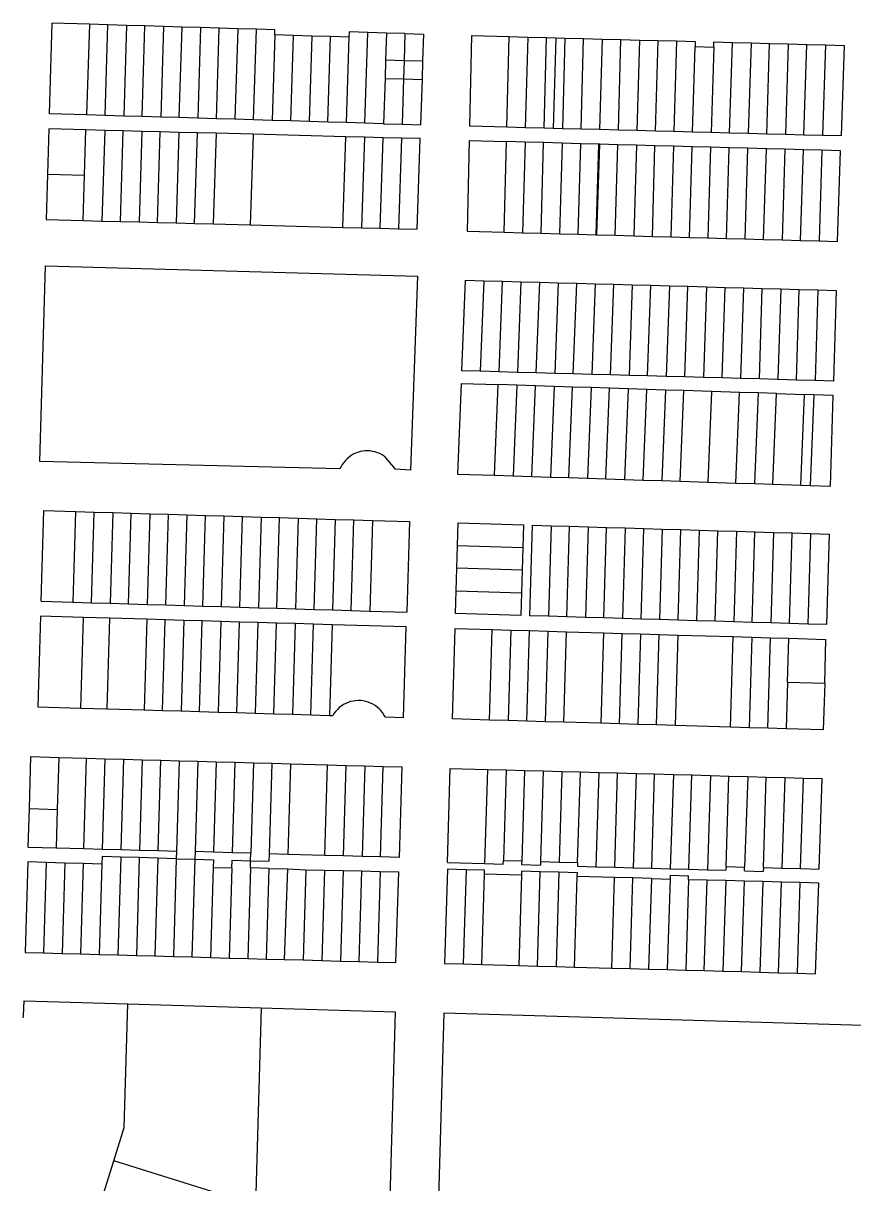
# Model space of a CAD drawing. Header units: inches. Extents: x 486468 to 494399, y 5455955 to 5460553.
# Drawn here: x 493483 to 493824, y 5458121.1 to 5458597.6 of the extents above; entities that cross this region are included whole.
import ezdxf

# ---------------------------------------------------------------- set-up
doc = ezdxf.new("R2010")
doc.units = ezdxf.units.IN
doc.header["$MEASUREMENT"] = 0
doc.layers.add('ParcelLines', color=10, linetype='Continuous')

msp = doc.modelspace()

# ---------------------------------------------------------------- linework, layer by layer
at = {"layer": 'ParcelLines', "color": 1}
for p, q in [((493493.716, 5458560.365), (493494.816, 5458597.565)), ((493510.116, 5458597.116), (493494.816, 5458597.565)), ((493510.116, 5458597.116), (493508.916, 5458559.915)), ((493517.716, 5458596.886), (493510.116, 5458597.116)), ((493516.616, 5458559.686), (493517.716, 5458596.886)), ((493525.316, 5458596.666), (493517.716, 5458596.886)), ((493525.316, 5458596.666), (493524.216, 5458559.466)), ((493532.916, 5458596.446), (493525.316, 5458596.666)), ((493531.816, 5458559.246), (493532.916, 5458596.446)), ((493540.616, 5458596.216), (493532.916, 5458596.446)), ((493540.616, 5458596.216), (493539.416, 5458559.026)), ((493548.216, 5458595.996), (493540.616, 5458596.216)), ((493547.016, 5458558.796), (493548.216, 5458595.996)), ((493555.816, 5458595.766), (493548.216, 5458595.996)), ((493555.816, 5458595.766), (493554.716, 5458558.566)), ((493563.416, 5458595.546), (493555.816, 5458595.766)), ((493562.316, 5458558.346), (493563.416, 5458595.546)), ((493571.116, 5458595.316), (493563.416, 5458595.546)), ((493571.116, 5458595.316), (493569.916, 5458558.126)), ((493578.716, 5458595.097), (493571.116, 5458595.316)), ((493577.517, 5458557.896), (493578.716, 5458595.097)), ((493586.316, 5458594.867), (493578.716, 5458595.097)), ((493586.216, 5458592.767), (493585.117, 5458557.666)), ((493586.216, 5458592.767), (493586.316, 5458594.867)), ((493593.916, 5458592.467), (493586.216, 5458592.767)), ((493592.817, 5458557.437), (493593.916, 5458592.467)), ((493601.516, 5458592.267), (493593.916, 5458592.467)), ((493601.516, 5458592.267), (493600.417, 5458557.217)), ((493609.116, 5458592.067), (493601.516, 5458592.267)), ((493608.017, 5458556.997), (493609.116, 5458592.067)), ((493616.716, 5458591.867), (493609.116, 5458592.067)), ((493616.716, 5458591.867), (493615.617, 5458556.767)), ((493616.816, 5458593.967), (493616.716, 5458591.867)), ((493624.416, 5458593.747), (493616.816, 5458593.967)), ((493623.217, 5458556.547), (493624.416, 5458593.747)), ((493632.116, 5458593.517), (493624.416, 5458593.747)), ((493632.116, 5458593.517), (493631.762, 5458582.541)), ((493639.716, 5458593.292), (493632.116, 5458593.517)), ((493639.716, 5458593.292), (493639.362, 5458582.316)), ((493639.716, 5458593.292), (493647.316, 5458593.067)), ((493647.316, 5458593.067), (493646.962, 5458582.091)), ((493666.317, 5458555.269), (493667.216, 5458592.469)), ((493667.216, 5458592.469), (493682.516, 5458592.069)), ((493681.517, 5458554.869), (493682.516, 5458592.069)), ((493682.516, 5458592.069), (493690.116, 5458591.869)), ((493690.116, 5458591.869), (493689.117, 5458554.669)), ((493690.116, 5458591.869), (493697.816, 5458591.669)), ((493696.817, 5458554.469), (493697.816, 5458591.669)), ((493697.816, 5458591.669), (493701.617, 5458591.569)), ((493701.617, 5458591.569), (493700.617, 5458554.369)), ((493701.617, 5458591.569), (493705.417, 5458591.469)), ((493705.417, 5458591.469), (493704.417, 5458554.269)), ((493705.417, 5458591.469), (493713.017, 5458591.269)), ((493712.017, 5458554.069), (493713.017, 5458591.269)), ((493713.017, 5458591.269), (493720.717, 5458591.069)), ((493720.717, 5458591.069), (493719.617, 5458553.869)), ((493720.717, 5458591.069), (493728.317, 5458590.87)), ((493727.317, 5458553.669), (493728.317, 5458590.87)), ((493728.317, 5458590.87), (493736.017, 5458590.67)), ((493736.017, 5458590.67), (493734.917, 5458553.469)), ((493736.017, 5458590.67), (493743.617, 5458590.47)), ((493742.517, 5458553.27), (493743.617, 5458590.47)), ((493743.617, 5458590.47), (493751.217, 5458590.27)), ((493751.217, 5458590.27), (493750.117, 5458553.07)), ((493751.217, 5458590.27), (493758.917, 5458590.07)), ((493757.817, 5458552.87), (493758.817, 5458587.97)), ((493758.917, 5458590.07), (493758.817, 5458587.97)), ((493758.817, 5458587.97), (493766.517, 5458587.77)), ((493766.517, 5458587.77), (493765.417, 5458552.67)), ((493766.517, 5458589.87), (493774.217, 5458589.67)), ((493766.517, 5458587.77), (493766.517, 5458589.87)), ((493773.017, 5458552.47), (493774.217, 5458589.67)), ((493774.217, 5458589.67), (493781.817, 5458589.47)), ((493781.817, 5458589.47), (493780.617, 5458552.27)), ((493781.817, 5458589.47), (493789.417, 5458589.27)), ((493788.317, 5458552.07), (493789.417, 5458589.27)), ((493789.417, 5458589.27), (493797.117, 5458589.07)), ((493797.117, 5458589.07), (493795.917, 5458551.87)), ((493797.117, 5458589.07), (493804.717, 5458588.871)), ((493803.518, 5458551.67), (493804.717, 5458588.871)), ((493804.717, 5458588.871), (493812.417, 5458588.671)), ((493812.417, 5458588.671), (493811.118, 5458551.47)), ((493812.417, 5458588.671), (493820.017, 5458588.471)), ((493820.017, 5458588.471), (493818.818, 5458551.27)), ((493631.762, 5458582.541), (493631.517, 5458574.917)), ((493631.762, 5458582.541), (493639.362, 5458582.316)), ((493639.362, 5458582.316), (493639.117, 5458574.692)), ((493639.362, 5458582.316), (493646.962, 5458582.091)), ((493646.962, 5458582.091), (493646.717, 5458574.468)), ((493631.517, 5458574.917), (493630.917, 5458556.317)), ((493631.517, 5458574.917), (493639.117, 5458574.692)), ((493639.117, 5458574.692), (493638.517, 5458556.092)), ((493639.117, 5458574.692), (493646.717, 5458574.468)), ((493646.717, 5458574.468), (493646.117, 5458555.868)), ((493508.916, 5458559.915), (493493.716, 5458560.365)), ((493516.616, 5458559.686), (493508.916, 5458559.915)), ((493524.216, 5458559.466), (493516.616, 5458559.686)), ((493531.816, 5458559.246), (493524.216, 5458559.466)), ((493539.416, 5458559.026), (493531.816, 5458559.246)), ((493547.016, 5458558.796), (493539.416, 5458559.026)), ((493554.716, 5458558.566), (493547.016, 5458558.796)), ((493562.316, 5458558.346), (493554.716, 5458558.566)), ((493569.916, 5458558.126), (493562.316, 5458558.346)), ((493577.517, 5458557.896), (493569.916, 5458558.126)), ((493585.117, 5458557.666), (493577.517, 5458557.896)), ((493592.817, 5458557.437), (493585.117, 5458557.666)), ((493600.417, 5458557.217), (493592.817, 5458557.437)), ((493608.017, 5458556.997), (493600.417, 5458557.217)), ((493493.516, 5458554.165), (493492.966, 5458535.565)), ((493508.716, 5458553.765), (493493.516, 5458554.165)), ((493508.167, 5458535.165), (493508.716, 5458553.765)), ((493516.416, 5458553.566), (493508.716, 5458553.765)), ((493516.416, 5458553.566), (493515.217, 5458516.365)), ((493524.016, 5458553.366), (493516.416, 5458553.566)), ((493522.917, 5458516.166), (493524.016, 5458553.366)), ((493531.616, 5458553.166), (493524.016, 5458553.366)), ((493531.616, 5458553.166), (493530.517, 5458515.966)), ((493539.216, 5458552.966), (493531.616, 5458553.166)), ((493538.117, 5458515.766), (493539.216, 5458552.966)), ((493546.916, 5458552.766), (493539.216, 5458552.966)), ((493546.916, 5458552.766), (493545.717, 5458515.566)), ((493554.516, 5458552.566), (493546.916, 5458552.766)), ((493553.317, 5458515.366), (493554.516, 5458552.566)), ((493562.117, 5458552.366), (493554.516, 5458552.566)), ((493562.117, 5458552.366), (493560.917, 5458515.166)), ((493577.317, 5458551.966), (493562.117, 5458552.366)), ((493615.617, 5458556.767), (493608.017, 5458556.997)), ((493623.217, 5458556.547), (493615.617, 5458556.767)), ((493630.917, 5458556.317), (493623.217, 5458556.547)), ((493630.917, 5458556.317), (493638.517, 5458556.092)), ((493638.517, 5458556.092), (493646.117, 5458555.868)), ((493681.517, 5458554.869), (493666.317, 5458555.269)), ((493689.117, 5458554.669), (493681.517, 5458554.869)), ((493696.817, 5458554.469), (493689.117, 5458554.669)), ((493700.617, 5458554.369), (493696.817, 5458554.469)), ((493704.417, 5458554.269), (493700.617, 5458554.369)), ((493712.017, 5458554.069), (493704.417, 5458554.269)), ((493719.617, 5458553.869), (493712.017, 5458554.069)), ((493727.317, 5458553.669), (493719.617, 5458553.869)), ((493734.917, 5458553.469), (493727.317, 5458553.669)), ((493742.517, 5458553.27), (493734.917, 5458553.469)), ((493750.117, 5458553.07), (493742.517, 5458553.27)), ((493757.817, 5458552.87), (493750.117, 5458553.07)), ((493765.417, 5458552.67), (493757.817, 5458552.87)), ((493773.017, 5458552.47), (493765.417, 5458552.67)), ((493780.617, 5458552.27), (493773.017, 5458552.47)), ((493788.317, 5458552.07), (493780.617, 5458552.27)), ((493577.317, 5458551.966), (493576.117, 5458514.766)), ((493615.417, 5458550.967), (493577.317, 5458551.966)), ((493614.217, 5458513.767), (493615.417, 5458550.967)), ((493623.117, 5458550.767), (493615.417, 5458550.967)), ((493623.117, 5458550.767), (493621.817, 5458513.567)), ((493630.717, 5458550.567), (493623.117, 5458550.767)), ((493629.517, 5458513.367), (493630.717, 5458550.567)), ((493638.317, 5458550.367), (493630.717, 5458550.567)), ((493638.317, 5458550.367), (493637.117, 5458513.168)), ((493645.917, 5458550.168), (493638.317, 5458550.367)), ((493644.717, 5458512.968), (493645.917, 5458550.168)), ((493666.117, 5458549.368), (493665.218, 5458512.168)), ((493666.117, 5458549.368), (493681.417, 5458548.949)), ((493680.418, 5458511.749), (493681.417, 5458548.949)), ((493689.017, 5458548.739), (493681.417, 5458548.949)), ((493689.017, 5458548.739), (493688.018, 5458511.539)), ((493696.617, 5458548.529), (493689.017, 5458548.739)), ((493695.618, 5458511.329), (493696.617, 5458548.529)), ((493704.217, 5458548.319), (493696.617, 5458548.529)), ((493704.217, 5458548.319), (493703.218, 5458511.119)), ((493711.917, 5458548.109), (493704.217, 5458548.319)), ((493710.818, 5458510.909), (493711.917, 5458548.109)), ((493719.217, 5458547.909), (493711.917, 5458548.109)), ((493719.217, 5458547.909), (493718.118, 5458510.709)), ((493719.517, 5458547.899), (493718.418, 5458510.699)), ((493719.517, 5458547.899), (493719.217, 5458547.909)), ((493727.117, 5458547.689), (493719.517, 5458547.899)), ((493726.018, 5458510.489), (493727.117, 5458547.689)), ((493734.717, 5458547.479), (493727.117, 5458547.689)), ((493795.917, 5458551.87), (493788.317, 5458552.07)), ((493803.518, 5458551.67), (493795.917, 5458551.87)), ((493811.118, 5458551.47), (493803.518, 5458551.67)), ((493818.818, 5458551.27), (493811.118, 5458551.47)), ((493734.717, 5458547.479), (493733.619, 5458510.279)), ((493742.317, 5458547.269), (493734.717, 5458547.479)), ((493741.319, 5458510.069), (493742.317, 5458547.269)), ((493750.017, 5458547.06), (493742.317, 5458547.269)), ((493750.017, 5458547.06), (493748.919, 5458509.859)), ((493757.617, 5458546.85), (493750.017, 5458547.06)), ((493756.519, 5458509.649), (493757.617, 5458546.85)), ((493765.217, 5458546.64), (493757.617, 5458546.85)), ((493765.217, 5458546.64), (493764.119, 5458509.44)), ((493772.817, 5458546.43), (493765.217, 5458546.64)), ((493771.719, 5458509.23), (493772.817, 5458546.43)), ((493780.418, 5458546.22), (493772.817, 5458546.43)), ((493780.418, 5458546.22), (493779.319, 5458509.02)), ((493788.118, 5458546.01), (493780.418, 5458546.22)), ((493786.919, 5458508.81), (493788.118, 5458546.01)), ((493795.718, 5458545.8), (493788.118, 5458546.01)), ((493795.718, 5458545.8), (493794.519, 5458508.6)), ((493803.318, 5458545.59), (493795.718, 5458545.8)), ((493802.119, 5458508.39), (493803.318, 5458545.59)), ((493810.918, 5458545.38), (493803.318, 5458545.59)), ((493810.918, 5458545.38), (493809.719, 5458508.18)), ((493818.518, 5458545.17), (493810.918, 5458545.38)), ((493817.319, 5458507.97), (493818.518, 5458545.17)), ((493492.966, 5458535.565), (493492.417, 5458516.965)), ((493492.966, 5458535.565), (493508.167, 5458535.165)), ((493507.617, 5458516.565), (493508.167, 5458535.165)), ((493492.417, 5458516.965), (493507.617, 5458516.565)), ((493507.617, 5458516.565), (493515.217, 5458516.365)), ((493515.217, 5458516.365), (493522.917, 5458516.166)), ((493522.917, 5458516.166), (493530.517, 5458515.966)), ((493530.517, 5458515.966), (493538.117, 5458515.766)), ((493538.117, 5458515.766), (493545.717, 5458515.566)), ((493545.717, 5458515.566), (493553.317, 5458515.366)), ((493553.317, 5458515.366), (493560.917, 5458515.166)), ((493560.917, 5458515.166), (493576.117, 5458514.766)), ((493576.117, 5458514.766), (493614.217, 5458513.767)), ((493614.217, 5458513.767), (493621.817, 5458513.567)), ((493621.817, 5458513.567), (493629.517, 5458513.367)), ((493629.517, 5458513.367), (493637.117, 5458513.168)), ((493637.117, 5458513.168), (493644.717, 5458512.968)), ((493665.218, 5458512.168), (493680.418, 5458511.749)), ((493680.418, 5458511.749), (493688.018, 5458511.539)), ((493688.018, 5458511.539), (493695.618, 5458511.329)), ((493695.618, 5458511.329), (493703.218, 5458511.119)), ((493703.218, 5458511.119), (493710.818, 5458510.909)), ((493710.818, 5458510.909), (493718.118, 5458510.709)), ((493718.118, 5458510.709), (493718.418, 5458510.699)), ((493718.418, 5458510.699), (493726.018, 5458510.489)), ((493726.018, 5458510.489), (493733.619, 5458510.279)), ((493733.619, 5458510.279), (493741.319, 5458510.069)), ((493741.319, 5458510.069), (493748.919, 5458509.859)), ((493748.919, 5458509.859), (493756.519, 5458509.649)), ((493756.519, 5458509.649), (493764.119, 5458509.44)), ((493764.119, 5458509.44), (493771.719, 5458509.23)), ((493771.719, 5458509.23), (493779.319, 5458509.02)), ((493779.319, 5458509.02), (493786.919, 5458508.81)), ((493786.919, 5458508.81), (493794.519, 5458508.6)), ((493794.519, 5458508.6), (493802.119, 5458508.39)), ((493802.119, 5458508.39), (493809.719, 5458508.18)), ((493809.719, 5458508.18), (493817.319, 5458507.97)), ((493489.8, 5458417.622), (493492.099, 5458498.022)), ((493492.099, 5458498.022), (493644.9, 5458493.725)), ((493644.9, 5458493.725), (493642.002, 5458414.125)), ((493663.019, 5458454.868), (493664.519, 5458492.068)), ((493664.519, 5458492.068), (493672.119, 5458491.858)), ((493672.119, 5458491.858), (493670.619, 5458454.658)), ((493672.119, 5458491.858), (493679.719, 5458491.648)), ((493678.319, 5458454.448), (493679.719, 5458491.648)), ((493679.719, 5458491.648), (493687.319, 5458491.438)), ((493687.319, 5458491.438), (493685.919, 5458454.238)), ((493687.319, 5458491.438), (493695.019, 5458491.229)), ((493693.52, 5458454.028), (493695.019, 5458491.229)), ((493695.019, 5458491.229), (493702.619, 5458491.019)), ((493702.619, 5458491.019), (493701.22, 5458453.818)), ((493702.619, 5458491.019), (493710.219, 5458490.809)), ((493708.82, 5458453.609), (493710.219, 5458490.809)), ((493710.219, 5458490.809), (493717.819, 5458490.599)), ((493717.819, 5458490.599), (493716.42, 5458453.399)), ((493717.819, 5458490.599), (493725.419, 5458490.389)), ((493724.12, 5458453.189), (493725.419, 5458490.389)), ((493725.419, 5458490.389), (493733.019, 5458490.179)), ((493733.019, 5458490.179), (493731.72, 5458452.979)), ((493733.019, 5458490.179), (493740.719, 5458489.969)), ((493739.32, 5458452.769), (493740.719, 5458489.969)), ((493740.719, 5458489.969), (493748.319, 5458489.759)), ((493748.319, 5458489.759), (493747.02, 5458452.559)), ((493748.319, 5458489.759), (493755.919, 5458489.549)), ((493754.62, 5458452.349), (493755.919, 5458489.549)), ((493755.919, 5458489.549), (493763.519, 5458489.339)), ((493763.519, 5458489.339), (493762.32, 5458452.139)), ((493763.519, 5458489.339), (493771.119, 5458489.13)), ((493769.92, 5458451.929), (493771.119, 5458489.13)), ((493771.119, 5458489.13), (493778.719, 5458488.92)), ((493778.719, 5458488.92), (493777.52, 5458451.719)), ((493778.719, 5458488.92), (493786.319, 5458488.71)), ((493785.22, 5458451.509), (493786.319, 5458488.71)), ((493786.319, 5458488.71), (493794.02, 5458488.5)), ((493794.02, 5458488.5), (493792.82, 5458451.3)), ((493794.02, 5458488.5), (493801.62, 5458488.29)), ((493800.42, 5458451.09), (493801.62, 5458488.29)), ((493801.62, 5458488.29), (493809.22, 5458488.08)), ((493809.22, 5458488.08), (493808.12, 5458450.88)), ((493809.22, 5458488.08), (493816.82, 5458487.87)), ((493816.82, 5458487.87), (493815.72, 5458450.67)), ((493670.619, 5458454.658), (493663.019, 5458454.868)), ((493678.319, 5458454.448), (493670.619, 5458454.658)), ((493685.919, 5458454.238), (493678.319, 5458454.448)), ((493693.52, 5458454.028), (493685.919, 5458454.238)), ((493701.22, 5458453.818), (493693.52, 5458454.028)), ((493708.82, 5458453.609), (493701.22, 5458453.818)), ((493716.42, 5458453.399), (493708.82, 5458453.609)), ((493724.12, 5458453.189), (493716.42, 5458453.399)), ((493731.72, 5458452.979), (493724.12, 5458453.189)), ((493739.32, 5458452.769), (493731.72, 5458452.979)), ((493747.02, 5458452.559), (493739.32, 5458452.769)), ((493754.62, 5458452.349), (493747.02, 5458452.559)), ((493762.32, 5458452.139), (493754.62, 5458452.349)), ((493662.819, 5458449.668), (493661.32, 5458412.468)), ((493662.819, 5458449.668), (493678.02, 5458449.188)), ((493676.52, 5458411.978), (493678.02, 5458449.188)), ((493685.62, 5458448.938), (493678.02, 5458449.188)), ((493685.62, 5458448.938), (493684.12, 5458411.738)), ((493693.32, 5458448.688), (493685.62, 5458448.938)), ((493691.82, 5458411.488), (493693.32, 5458448.688)), ((493700.92, 5458448.448), (493693.32, 5458448.688)), ((493700.92, 5458448.448), (493699.42, 5458411.248)), ((493708.52, 5458448.199), (493700.92, 5458448.448)), ((493707.02, 5458411.008), (493708.52, 5458448.199)), ((493716.12, 5458447.959), (493708.52, 5458448.199)), ((493716.12, 5458447.959), (493714.62, 5458410.768)), ((493723.72, 5458447.709), (493716.12, 5458447.959)), ((493722.22, 5458410.519), (493723.72, 5458447.709)), ((493731.32, 5458447.469), (493723.72, 5458447.709)), ((493731.32, 5458447.469), (493729.82, 5458410.279)), ((493739.02, 5458447.219), (493731.32, 5458447.469)), ((493769.92, 5458451.929), (493762.32, 5458452.139)), ((493777.52, 5458451.719), (493769.92, 5458451.929)), ((493785.22, 5458451.509), (493777.52, 5458451.719)), ((493792.82, 5458451.3), (493785.22, 5458451.509)), ((493800.42, 5458451.09), (493792.82, 5458451.3)), ((493808.12, 5458450.88), (493800.42, 5458451.09)), ((493815.72, 5458450.67), (493808.12, 5458450.88)), ((493737.52, 5458410.029), (493739.02, 5458447.219)), ((493746.62, 5458446.979), (493739.02, 5458447.219)), ((493746.62, 5458446.979), (493745.12, 5458409.789)), ((493754.22, 5458446.739), (493746.62, 5458446.979)), ((493752.721, 5458409.549), (493754.22, 5458446.739)), ((493765.62, 5458446.369), (493754.22, 5458446.739)), ((493765.62, 5458446.369), (493764.121, 5458409.179)), ((493777.12, 5458445.999), (493765.62, 5458446.369)), ((493775.521, 5458408.809), (493777.12, 5458445.999)), ((493784.72, 5458445.759), (493777.12, 5458445.999)), ((493784.72, 5458445.759), (493783.221, 5458408.569)), ((493792.32, 5458445.51), (493784.72, 5458445.759)), ((493790.821, 5458408.329), (493792.32, 5458445.51)), ((493792.32, 5458445.51), (493803.82, 5458445.14)), ((493802.221, 5458407.959), (493803.82, 5458445.14)), ((493807.62, 5458445.02), (493803.82, 5458445.14)), ((493807.62, 5458445.02), (493806.021, 5458407.839)), ((493815.52, 5458444.77), (493807.62, 5458445.02)), ((493814.421, 5458407.57), (493815.52, 5458444.77)), ((493631.201, 5458419.824), (493635.701, 5458414.425)), ((493613.001, 5458414.624), (493489.8, 5458417.622)), ((493642.002, 5458414.125), (493635.701, 5458414.425)), ((493661.32, 5458412.468), (493676.52, 5458411.978)), ((493676.52, 5458411.978), (493684.12, 5458411.738)), ((493684.12, 5458411.738), (493691.82, 5458411.488)), ((493691.82, 5458411.488), (493699.42, 5458411.248)), ((493699.42, 5458411.248), (493707.02, 5458411.008)), ((493707.02, 5458411.008), (493714.62, 5458410.768)), ((493714.62, 5458410.768), (493722.22, 5458410.519)), ((493722.22, 5458410.519), (493729.82, 5458410.279)), ((493729.82, 5458410.279), (493737.52, 5458410.029)), ((493737.52, 5458410.029), (493745.12, 5458409.789)), ((493745.12, 5458409.789), (493752.721, 5458409.549)), ((493752.721, 5458409.549), (493764.121, 5458409.179)), ((493764.121, 5458409.179), (493775.521, 5458408.809)), ((493775.521, 5458408.809), (493783.221, 5458408.569)), ((493783.221, 5458408.569), (493790.821, 5458408.329)), ((493790.821, 5458408.329), (493802.221, 5458407.959)), ((493802.221, 5458407.959), (493806.021, 5458407.839)), ((493806.021, 5458407.839), (493814.421, 5458407.57)), ((493490.287, 5458360.272), (493491.389, 5458397.497)), ((493491.389, 5458397.497), (493504.484, 5458397.103)), ((493504.484, 5458397.103), (493503.38, 5458359.881)), ((493504.484, 5458397.103), (493512.099, 5458396.874)), ((493510.995, 5458359.654), (493512.099, 5458396.874)), ((493512.099, 5458396.874), (493519.713, 5458396.644)), ((493519.713, 5458396.644), (493518.609, 5458359.427)), ((493519.713, 5458396.644), (493527.328, 5458396.415)), ((493526.224, 5458359.2), (493527.328, 5458396.415)), ((493527.328, 5458396.415), (493534.943, 5458396.185)), ((493534.943, 5458396.185), (493533.839, 5458358.973)), ((493534.943, 5458396.185), (493542.557, 5458395.956)), ((493541.453, 5458358.746), (493542.557, 5458395.956)), ((493542.557, 5458395.956), (493550.172, 5458395.727)), ((493550.172, 5458395.727), (493549.068, 5458358.519)), ((493550.172, 5458395.727), (493557.786, 5458395.497)), ((493556.683, 5458358.292), (493557.786, 5458395.497)), ((493557.786, 5458395.497), (493565.401, 5458395.268)), ((493565.401, 5458395.268), (493564.297, 5458358.065)), ((493565.401, 5458395.268), (493573.016, 5458395.038)), ((493571.912, 5458357.838), (493573.016, 5458395.038)), ((493573.016, 5458395.038), (493580.63, 5458394.809)), ((493580.63, 5458394.809), (493579.527, 5458357.611)), ((493580.63, 5458394.809), (493588.245, 5458394.58)), ((493587.142, 5458357.384), (493588.245, 5458394.58)), ((493588.245, 5458394.58), (493595.86, 5458394.35)), ((493595.86, 5458394.35), (493594.756, 5458357.157)), ((493595.86, 5458394.35), (493603.474, 5458394.121)), ((493602.371, 5458356.93), (493603.474, 5458394.121)), ((493603.474, 5458394.121), (493611.089, 5458393.891)), ((493611.089, 5458393.891), (493609.986, 5458356.703)), ((493611.089, 5458393.891), (493618.703, 5458393.662)), ((493617.6, 5458356.476), (493618.703, 5458393.662)), ((493618.703, 5458393.662), (493626.318, 5458393.433)), ((493626.318, 5458393.433), (493625.215, 5458356.249)), ((493626.318, 5458393.433), (493641.547, 5458392.974)), ((493641.547, 5458392.974), (493640.444, 5458355.795)), ((493661.335, 5458383.099), (493661.607, 5458392.392)), ((493661.607, 5458392.392), (493688.403, 5458391.591)), ((493688.403, 5458391.591), (493688.13, 5458382.299)), ((493690.965, 5458354.312), (493692.058, 5458391.482)), ((493692.058, 5458391.482), (493699.67, 5458391.254)), ((493699.67, 5458391.254), (493698.577, 5458354.086)), ((493699.67, 5458391.254), (493707.283, 5458391.027)), ((493706.189, 5458353.859), (493707.283, 5458391.027)), ((493707.283, 5458391.027), (493714.895, 5458390.799)), ((493714.895, 5458390.799), (493713.801, 5458353.632)), ((493714.895, 5458390.799), (493722.508, 5458390.572)), ((493721.413, 5458353.406), (493722.508, 5458390.572)), ((493722.508, 5458390.572), (493730.121, 5458390.344)), ((493730.121, 5458390.344), (493729.025, 5458353.179)), ((493730.121, 5458390.344), (493737.733, 5458390.116)), ((493736.637, 5458352.952), (493737.733, 5458390.116)), ((493737.733, 5458390.116), (493745.346, 5458389.889)), ((493745.346, 5458389.889), (493744.249, 5458352.726)), ((493745.346, 5458389.889), (493752.958, 5458389.661)), ((493751.861, 5458352.499), (493752.958, 5458389.661)), ((493752.958, 5458389.661), (493760.571, 5458389.434)), ((493760.571, 5458389.434), (493759.473, 5458352.272)), ((493760.571, 5458389.434), (493768.184, 5458389.206)), ((493767.085, 5458352.046), (493768.184, 5458389.206)), ((493768.184, 5458389.206), (493775.796, 5458388.979)), ((493775.796, 5458388.979), (493774.698, 5458351.819)), ((493775.796, 5458388.979), (493783.409, 5458388.751)), ((493782.31, 5458351.593), (493783.409, 5458388.751)), ((493783.409, 5458388.751), (493791.021, 5458388.523)), ((493791.021, 5458388.523), (493789.922, 5458351.366)), ((493791.021, 5458388.523), (493798.634, 5458388.296)), ((493797.534, 5458351.139), (493798.634, 5458388.296)), ((493798.634, 5458388.296), (493806.247, 5458388.068)), ((493806.247, 5458388.068), (493805.146, 5458350.913)), ((493806.247, 5458388.068), (493813.859, 5458387.841)), ((493813.859, 5458387.841), (493812.758, 5458350.686)), ((493661.062, 5458373.805), (493661.335, 5458383.099)), ((493661.335, 5458383.099), (493688.13, 5458382.299)), ((493688.13, 5458382.299), (493687.857, 5458373.006)), ((493660.789, 5458364.512), (493661.062, 5458373.805)), ((493687.857, 5458373.006), (493661.062, 5458373.805)), ((493687.857, 5458373.006), (493687.584, 5458363.714)), ((493660.517, 5458355.219), (493660.789, 5458364.512)), ((493660.789, 5458364.512), (493687.584, 5458363.714)), ((493687.584, 5458363.714), (493687.31, 5458354.421)), ((493490.287, 5458360.272), (493503.38, 5458359.881)), ((493503.38, 5458359.881), (493510.995, 5458359.654)), ((493510.995, 5458359.654), (493518.609, 5458359.427)), ((493518.609, 5458359.427), (493526.224, 5458359.2)), ((493526.224, 5458359.2), (493533.839, 5458358.973)), ((493533.839, 5458358.973), (493541.453, 5458358.746)), ((493541.453, 5458358.746), (493549.068, 5458358.519)), ((493549.068, 5458358.519), (493556.683, 5458358.292)), ((493556.683, 5458358.292), (493564.297, 5458358.065)), ((493564.297, 5458358.065), (493571.912, 5458357.838)), ((493571.912, 5458357.838), (493579.527, 5458357.611)), ((493579.527, 5458357.611), (493587.142, 5458357.384)), ((493587.142, 5458357.384), (493594.756, 5458357.157)), ((493594.756, 5458357.157), (493602.371, 5458356.93)), ((493602.371, 5458356.93), (493609.986, 5458356.703)), ((493490.107, 5458354.181), (493489.005, 5458316.955)), ((493507.77, 5458353.654), (493490.107, 5458354.181)), ((493506.667, 5458316.434), (493507.77, 5458353.654)), ((493518.429, 5458353.336), (493507.77, 5458353.654)), ((493518.429, 5458353.336), (493517.325, 5458316.119)), ((493533.658, 5458352.882), (493518.429, 5458353.336)), ((493533.658, 5458352.882), (493532.554, 5458315.67)), ((493541.273, 5458352.655), (493533.658, 5458352.882)), ((493540.169, 5458315.446), (493541.273, 5458352.655)), ((493548.887, 5458352.428), (493541.273, 5458352.655)), ((493548.887, 5458352.428), (493547.784, 5458315.221)), ((493556.502, 5458352.201), (493548.887, 5458352.428)), ((493555.398, 5458314.996), (493556.502, 5458352.201)), ((493564.117, 5458351.974), (493556.502, 5458352.201)), ((493609.986, 5458356.703), (493617.6, 5458356.476)), ((493617.6, 5458356.476), (493625.215, 5458356.249)), ((493625.215, 5458356.249), (493640.444, 5458355.795)), ((493687.31, 5458354.421), (493660.517, 5458355.219)), ((493698.577, 5458354.086), (493690.965, 5458354.312)), ((493706.189, 5458353.859), (493698.577, 5458354.086)), ((493713.801, 5458353.632), (493706.189, 5458353.859)), ((493721.413, 5458353.406), (493713.801, 5458353.632)), ((493729.025, 5458353.179), (493721.413, 5458353.406)), ((493736.637, 5458352.952), (493729.025, 5458353.179)), ((493744.249, 5458352.726), (493736.637, 5458352.952)), ((493751.861, 5458352.499), (493744.249, 5458352.726)), ((493759.473, 5458352.272), (493751.861, 5458352.499)), ((493767.085, 5458352.046), (493759.473, 5458352.272)), ((493564.117, 5458351.974), (493563.013, 5458314.772)), ((493571.731, 5458351.747), (493564.117, 5458351.974)), ((493570.628, 5458314.547), (493571.731, 5458351.747)), ((493579.346, 5458351.52), (493571.731, 5458351.747)), ((493579.346, 5458351.52), (493578.243, 5458314.322)), ((493586.961, 5458351.293), (493579.346, 5458351.52)), ((493585.857, 5458314.098), (493586.961, 5458351.293)), ((493594.576, 5458351.066), (493586.961, 5458351.293)), ((493594.576, 5458351.066), (493593.472, 5458313.873)), ((493602.19, 5458350.839), (493594.576, 5458351.066)), ((493601.087, 5458313.648), (493602.19, 5458350.839)), ((493609.805, 5458350.612), (493602.19, 5458350.839)), ((493609.805, 5458350.612), (493608.702, 5458313.424)), ((493640.264, 5458349.704), (493609.805, 5458350.612)), ((493639.161, 5458312.525), (493640.264, 5458349.704)), ((493659.248, 5458311.955), (493660.338, 5458349.128)), ((493660.338, 5458349.128), (493675.562, 5458348.675)), ((493674.47, 5458311.503), (493675.562, 5458348.675)), ((493675.562, 5458348.675), (493683.174, 5458348.448)), ((493683.174, 5458348.448), (493682.082, 5458311.278)), ((493683.174, 5458348.448), (493690.786, 5458348.222)), ((493689.693, 5458311.052), (493690.786, 5458348.222)), ((493690.786, 5458348.222), (493698.398, 5458347.995)), ((493698.398, 5458347.995), (493697.305, 5458310.826)), ((493698.398, 5458347.995), (493706.01, 5458347.768)), ((493704.916, 5458310.601), (493706.01, 5458347.768)), ((493706.01, 5458347.768), (493721.234, 5458347.315)), ((493774.698, 5458351.819), (493767.085, 5458352.046)), ((493782.31, 5458351.593), (493774.698, 5458351.819)), ((493789.922, 5458351.366), (493782.31, 5458351.593)), ((493797.534, 5458351.139), (493789.922, 5458351.366)), ((493805.146, 5458350.913), (493797.534, 5458351.139)), ((493812.758, 5458350.686), (493805.146, 5458350.913)), ((493721.234, 5458347.315), (493720.139, 5458310.149)), ((493721.234, 5458347.315), (493728.846, 5458347.089)), ((493727.75, 5458309.924), (493728.846, 5458347.089)), ((493728.846, 5458347.089), (493736.458, 5458346.862)), ((493736.458, 5458346.862), (493735.362, 5458309.698)), ((493736.458, 5458346.862), (493744.07, 5458346.635)), ((493742.973, 5458309.472), (493744.07, 5458346.635)), ((493744.07, 5458346.635), (493751.682, 5458346.409)), ((493751.682, 5458346.409), (493750.585, 5458309.247)), ((493751.682, 5458346.409), (493774.517, 5458345.729)), ((493773.419, 5458308.57), (493774.517, 5458345.729)), ((493774.517, 5458345.729), (493782.129, 5458345.502)), ((493782.129, 5458345.502), (493781.03, 5458308.344)), ((493782.129, 5458345.502), (493789.741, 5458345.276)), ((493788.642, 5458308.118), (493789.741, 5458345.276)), ((493789.741, 5458345.276), (493797.353, 5458345.049)), ((493796.821, 5458327.081), (493797.353, 5458345.049)), ((493797.353, 5458345.049), (493812.577, 5458344.596)), ((493812.045, 5458326.628), (493812.577, 5458344.596)), ((493796.821, 5458327.081), (493796.253, 5458307.893)), ((493796.821, 5458327.081), (493812.045, 5458326.628)), ((493812.045, 5458326.628), (493811.476, 5458307.441)), ((493489.005, 5458316.955), (493506.667, 5458316.434)), ((493506.667, 5458316.434), (493517.325, 5458316.119)), ((493517.325, 5458316.119), (493532.554, 5458315.67)), ((493532.554, 5458315.67), (493540.169, 5458315.446)), ((493540.169, 5458315.446), (493547.784, 5458315.221)), ((493547.784, 5458315.221), (493555.398, 5458314.996)), ((493555.398, 5458314.996), (493563.013, 5458314.772)), ((493563.013, 5458314.772), (493570.628, 5458314.547)), ((493570.628, 5458314.547), (493578.243, 5458314.322)), ((493578.243, 5458314.322), (493585.857, 5458314.098)), ((493585.857, 5458314.098), (493593.472, 5458313.873)), ((493593.472, 5458313.873), (493601.087, 5458313.648)), ((493601.087, 5458313.648), (493608.702, 5458313.424)), ((493608.702, 5458313.424), (493610.063, 5458313.384)), ((493631.546, 5458312.75), (493639.161, 5458312.525)), ((493674.47, 5458311.503), (493659.248, 5458311.955)), ((493682.082, 5458311.278), (493674.47, 5458311.503)), ((493689.693, 5458311.052), (493682.082, 5458311.278)), ((493697.305, 5458310.826), (493689.693, 5458311.052)), ((493704.916, 5458310.601), (493697.305, 5458310.826)), ((493720.139, 5458310.149), (493704.916, 5458310.601)), ((493727.75, 5458309.924), (493720.139, 5458310.149)), ((493735.362, 5458309.698), (493727.75, 5458309.924)), ((493742.973, 5458309.472), (493735.362, 5458309.698)), ((493750.585, 5458309.247), (493742.973, 5458309.472)), ((493773.419, 5458308.57), (493750.585, 5458309.247)), ((493781.03, 5458308.344), (493773.419, 5458308.57)), ((493788.642, 5458308.118), (493781.03, 5458308.344)), ((493796.253, 5458307.893), (493788.642, 5458308.118)), ((493811.476, 5458307.441), (493796.253, 5458307.893)), ((493485.491, 5458275.164), (493486.12, 5458296.464)), ((493486.12, 5458296.464), (493497.521, 5458296.155)), ((493497.521, 5458296.155), (493496.891, 5458274.764)), ((493497.521, 5458296.155), (493508.921, 5458295.835)), ((493507.822, 5458258.725), (493508.921, 5458295.835)), ((493508.921, 5458295.835), (493516.521, 5458295.625)), ((493516.521, 5458295.625), (493515.422, 5458258.515)), ((493516.521, 5458295.625), (493524.221, 5458295.415)), ((493523.122, 5458258.305), (493524.221, 5458295.415)), ((493524.221, 5458295.415), (493531.821, 5458295.205)), ((493531.821, 5458295.205), (493530.722, 5458258.085)), ((493531.821, 5458295.205), (493539.421, 5458294.995)), ((493538.322, 5458257.875), (493539.421, 5458294.995)), ((493539.421, 5458294.995), (493547.021, 5458294.785)), ((493547.021, 5458294.785), (493545.922, 5458257.665)), ((493547.021, 5458294.785), (493554.621, 5458294.575)), ((493554.621, 5458294.575), (493553.522, 5458257.665)), ((493554.621, 5458294.575), (493562.221, 5458294.365)), ((493562.221, 5458294.365), (493561.122, 5458257.416)), ((493562.221, 5458294.365), (493569.921, 5458294.155)), ((493568.823, 5458257.166), (493569.921, 5458294.155)), ((493569.921, 5458294.155), (493577.521, 5458293.946)), ((493577.521, 5458293.946), (493576.423, 5458256.916)), ((493577.521, 5458293.946), (493585.121, 5458293.736)), ((493584.023, 5458256.566), (493585.121, 5458293.736)), ((493585.121, 5458293.736), (493592.721, 5458293.527)), ((493592.721, 5458293.527), (493591.623, 5458256.356)), ((493592.721, 5458293.527), (493607.921, 5458293.107)), ((493606.823, 5458255.927), (493607.921, 5458293.107)), ((493607.921, 5458293.107), (493615.621, 5458292.897)), ((493614.423, 5458255.707), (493615.621, 5458292.897)), ((493615.621, 5458292.897), (493623.221, 5458292.687)), ((493623.221, 5458292.687), (493622.123, 5458255.487)), ((493623.221, 5458292.687), (493630.821, 5458292.477)), ((493629.723, 5458255.277), (493630.821, 5458292.477)), ((493630.821, 5458292.477), (493638.422, 5458292.267)), ((493638.422, 5458292.267), (493637.323, 5458255.067)), ((493657.123, 5458252.967), (493658.322, 5458291.667)), ((493658.322, 5458291.667), (493673.623, 5458291.247)), ((493673.623, 5458291.247), (493672.423, 5458252.567)), ((493673.623, 5458291.247), (493681.223, 5458291.037)), ((493681.223, 5458291.037), (493680.123, 5458253.867)), ((493681.223, 5458291.037), (493688.823, 5458290.828)), ((493688.823, 5458290.828), (493687.723, 5458253.667)), ((493688.823, 5458290.828), (493696.423, 5458290.618)), ((493696.423, 5458290.618), (493695.374, 5458253.367)), ((493696.423, 5458290.618), (493704.123, 5458290.408)), ((493704.123, 5458290.408), (493702.974, 5458253.167)), ((493704.123, 5458290.408), (493711.723, 5458290.198)), ((493710.574, 5458252.968), (493711.723, 5458290.198)), ((493711.723, 5458290.198), (493719.323, 5458289.988)), ((493719.323, 5458289.988), (493718.124, 5458251.258)), ((493719.323, 5458289.988), (493727.023, 5458289.778)), ((493725.824, 5458251.048), (493727.023, 5458289.778)), ((493727.023, 5458289.778), (493734.623, 5458289.568)), ((493734.623, 5458289.568), (493733.424, 5458250.848)), ((493734.623, 5458289.568), (493742.223, 5458289.358)), ((493741.024, 5458250.638), (493742.223, 5458289.358)), ((493742.223, 5458289.358), (493749.923, 5458289.148)), ((493749.923, 5458289.148), (493748.624, 5458250.428)), ((493749.923, 5458289.148), (493757.523, 5458288.938)), ((493756.324, 5458250.218), (493757.523, 5458288.938)), ((493757.523, 5458288.938), (493765.123, 5458288.728)), ((493765.123, 5458288.728), (493763.924, 5458250.018)), ((493765.123, 5458288.728), (493772.724, 5458288.518)), ((493771.574, 5458251.378), (493772.724, 5458288.518)), ((493772.724, 5458288.518), (493780.424, 5458288.308)), ((493780.424, 5458288.308), (493779.174, 5458251.168)), ((493780.424, 5458288.308), (493788.024, 5458288.099)), ((493786.872, 5458250.947), (493788.024, 5458288.099)), ((493788.024, 5458288.099), (493795.624, 5458287.889)), ((493795.624, 5458287.889), (493794.472, 5458250.729)), ((493795.624, 5458287.889), (493803.324, 5458287.679)), ((493802.075, 5458250.51), (493803.324, 5458287.679)), ((493803.324, 5458287.679), (493810.924, 5458287.469)), ((493810.924, 5458287.469), (493809.675, 5458250.293)), ((493485.022, 5458259.364), (493485.491, 5458275.164)), ((493485.491, 5458275.164), (493496.891, 5458274.764)), ((493496.891, 5458274.764), (493496.422, 5458259.044)), ((493485.022, 5458259.364), (493496.422, 5458259.044)), ((493496.422, 5458259.044), (493507.822, 5458258.725)), ((493507.822, 5458258.725), (493515.422, 5458258.515)), ((493515.422, 5458258.515), (493523.122, 5458258.305)), ((493523.122, 5458258.305), (493530.722, 5458258.085)), ((493530.722, 5458258.085), (493538.322, 5458257.875)), ((493538.322, 5458257.875), (493545.922, 5458257.665)), ((493545.922, 5458257.665), (493545.822, 5458254.565)), ((493553.522, 5458257.665), (493553.422, 5458254.365)), ((493553.522, 5458257.665), (493561.122, 5458257.416)), ((493561.122, 5458257.416), (493568.823, 5458257.166)), ((493568.823, 5458257.166), (493576.423, 5458256.916)), ((493576.323, 5458253.766), (493576.423, 5458256.916)), ((493484.872, 5458253.364), (493483.722, 5458216.064)), ((493484.872, 5458253.364), (493492.423, 5458253.156)), ((493492.423, 5458253.156), (493491.322, 5458215.864)), ((493492.423, 5458253.156), (493500.024, 5458252.946)), ((493500.024, 5458252.946), (493498.923, 5458215.664)), ((493500.024, 5458252.946), (493507.625, 5458252.737)), ((493507.625, 5458252.737), (493506.523, 5458215.464)), ((493507.625, 5458252.737), (493515.235, 5458252.527)), ((493515.235, 5458252.527), (493514.123, 5458215.254)), ((493515.322, 5458255.465), (493515.235, 5458252.527)), ((493523.022, 5458255.235), (493515.322, 5458255.465)), ((493523.022, 5458255.235), (493521.823, 5458215.045)), ((493530.622, 5458255.005), (493523.022, 5458255.235)), ((493530.622, 5458255.005), (493529.423, 5458214.835)), ((493538.222, 5458254.785), (493530.622, 5458255.005)), ((493538.222, 5458254.785), (493537.023, 5458214.635)), ((493545.822, 5458254.565), (493538.222, 5458254.785)), ((493545.822, 5458254.565), (493544.623, 5458214.426)), ((493545.822, 5458254.565), (493553.422, 5458254.365)), ((493553.422, 5458254.365), (493552.223, 5458214.226)), ((493553.422, 5458254.365), (493561.023, 5458254.166)), ((493561.023, 5458254.166), (493560.923, 5458250.966)), ((493568.623, 5458250.766), (493568.723, 5458253.966)), ((493568.723, 5458253.966), (493576.323, 5458253.766)), ((493576.223, 5458250.766), (493576.323, 5458253.766)), ((493576.323, 5458253.766), (493583.923, 5458253.566)), ((493583.923, 5458253.566), (493584.023, 5458256.566)), ((493591.623, 5458256.356), (493584.023, 5458256.566)), ((493606.823, 5458255.927), (493591.623, 5458256.356)), ((493614.423, 5458255.707), (493606.823, 5458255.927)), ((493622.123, 5458255.487), (493614.423, 5458255.707)), ((493629.723, 5458255.277), (493622.123, 5458255.487)), ((493637.323, 5458255.067), (493629.723, 5458255.277)), ((493657.123, 5458252.967), (493672.423, 5458252.567)), ((493672.423, 5458252.567), (493680.023, 5458252.367)), ((493680.023, 5458252.367), (493680.123, 5458253.867)), ((493680.123, 5458253.867), (493687.723, 5458253.667)), ((493687.723, 5458253.667), (493687.623, 5458252.167)), ((493687.623, 5458252.167), (493695.324, 5458251.917)), ((493695.374, 5458253.367), (493695.324, 5458251.917)), ((493695.374, 5458253.367), (493702.974, 5458253.167)), ((493702.974, 5458253.167), (493710.574, 5458252.968)), ((493710.574, 5458252.968), (493710.524, 5458251.468)), ((493560.923, 5458250.966), (493559.823, 5458214.016)), ((493560.923, 5458250.966), (493568.623, 5458250.766)), ((493568.623, 5458250.766), (493567.523, 5458213.806)), ((493576.223, 5458250.766), (493575.123, 5458213.606)), ((493583.823, 5458250.566), (493576.223, 5458250.766)), ((493583.823, 5458250.566), (493582.723, 5458213.396)), ((493583.823, 5458250.566), (493591.423, 5458250.366)), ((493591.423, 5458250.366), (493590.173, 5458213.196)), ((493591.423, 5458250.366), (493599.023, 5458250.066)), ((493599.023, 5458250.066), (493597.923, 5458212.996)), ((493599.023, 5458250.066), (493606.623, 5458249.886)), ((493606.623, 5458249.886), (493605.523, 5458212.786)), ((493606.623, 5458249.886), (493614.323, 5458249.707)), ((493614.323, 5458249.707), (493613.223, 5458212.576)), ((493614.323, 5458249.707), (493621.923, 5458249.527)), ((493621.923, 5458249.527), (493620.824, 5458212.376)), ((493621.923, 5458249.527), (493629.523, 5458249.347)), ((493629.523, 5458249.347), (493628.424, 5458212.167)), ((493629.523, 5458249.347), (493637.123, 5458249.167)), ((493636.024, 5458211.967), (493637.123, 5458249.167)), ((493657.123, 5458250.267), (493655.924, 5458211.567)), ((493664.823, 5458250.067), (493657.123, 5458250.267)), ((493664.823, 5458250.067), (493663.624, 5458211.357)), ((493672.423, 5458249.867), (493664.823, 5458250.067)), ((493671.224, 5458211.147), (493672.323, 5458248.267)), ((493672.323, 5458248.267), (493672.423, 5458249.867)), ((493687.624, 5458247.867), (493672.323, 5458248.267)), ((493687.624, 5458247.867), (493686.424, 5458210.727)), ((493695.224, 5458249.237), (493687.624, 5458249.467)), ((493687.624, 5458249.467), (493687.624, 5458247.867)), ((493694.124, 5458210.517), (493695.224, 5458249.237)), ((493702.824, 5458249.007), (493695.224, 5458249.237)), ((493702.824, 5458249.007), (493701.724, 5458210.307)), ((493710.524, 5458248.768), (493702.824, 5458249.007)), ((493710.424, 5458247.268), (493710.524, 5458248.768)), ((493710.524, 5458251.468), (493718.124, 5458251.258)), ((493718.124, 5458251.258), (493725.824, 5458251.048)), ((493725.824, 5458251.048), (493733.424, 5458250.848)), ((493733.424, 5458250.848), (493741.024, 5458250.638)), ((493741.024, 5458250.638), (493748.624, 5458250.428)), ((493748.624, 5458247.768), (493748.574, 5458246.168)), ((493748.624, 5458250.428), (493756.324, 5458250.218)), ((493748.624, 5458247.768), (493756.171, 5458247.57)), ((493756.124, 5458245.968), (493756.171, 5458247.57)), ((493756.324, 5458250.218), (493763.924, 5458250.018)), ((493763.924, 5458250.018), (493771.524, 5458249.808)), ((493771.574, 5458251.378), (493771.524, 5458249.808)), ((493771.574, 5458251.378), (493779.174, 5458251.168)), ((493779.124, 5458249.598), (493779.174, 5458251.168)), ((493779.124, 5458249.598), (493786.824, 5458249.388)), ((493786.872, 5458250.947), (493786.824, 5458249.388)), ((493786.872, 5458250.947), (493794.472, 5458250.729)), ((493794.472, 5458250.729), (493802.075, 5458250.51)), ((493802.075, 5458250.51), (493809.675, 5458250.293)), ((493709.324, 5458210.097), (493710.424, 5458247.268)), ((493725.624, 5458246.868), (493710.424, 5458247.268)), ((493725.624, 5458246.868), (493724.524, 5458209.677)), ((493733.324, 5458246.668), (493725.624, 5458246.868)), ((493732.124, 5458209.468), (493733.324, 5458246.668)), ((493740.924, 5458246.468), (493733.324, 5458246.668)), ((493740.924, 5458246.468), (493739.725, 5458209.258)), ((493740.924, 5458246.468), (493748.574, 5458246.168)), ((493748.574, 5458246.168), (493747.425, 5458209.048)), ((493756.124, 5458245.968), (493755.025, 5458208.838)), ((493763.824, 5458245.768), (493756.124, 5458245.968)), ((493762.625, 5458208.628), (493763.824, 5458245.768)), ((493771.424, 5458245.568), (493763.824, 5458245.768)), ((493771.424, 5458245.568), (493770.225, 5458208.418)), ((493779.073, 5458245.363), (493771.424, 5458245.568)), ((493777.825, 5458208.208), (493779.073, 5458245.363)), ((493786.673, 5458245.159), (493779.073, 5458245.363)), ((493786.673, 5458245.159), (493785.425, 5458207.998)), ((493794.277, 5458244.956), (493786.673, 5458245.159)), ((493793.125, 5458207.788), (493794.277, 5458244.956)), ((493801.877, 5458244.749), (493794.277, 5458244.956)), ((493801.877, 5458244.749), (493800.725, 5458207.579)), ((493809.574, 5458244.541), (493801.877, 5458244.749)), ((493808.325, 5458207.369), (493809.574, 5458244.541)), ((493483.722, 5458216.064), (493491.322, 5458215.864)), ((493491.322, 5458215.864), (493498.923, 5458215.664)), ((493498.923, 5458215.664), (493506.523, 5458215.464)), ((493506.523, 5458215.464), (493514.123, 5458215.254)), ((493514.123, 5458215.254), (493521.823, 5458215.045)), ((493521.823, 5458215.045), (493529.423, 5458214.835)), ((493529.423, 5458214.835), (493537.023, 5458214.635)), ((493537.023, 5458214.635), (493544.623, 5458214.426)), ((493544.623, 5458214.426), (493552.223, 5458214.226)), ((493552.223, 5458214.226), (493559.823, 5458214.016)), ((493559.823, 5458214.016), (493567.523, 5458213.806)), ((493567.523, 5458213.806), (493575.123, 5458213.606)), ((493575.123, 5458213.606), (493582.723, 5458213.396)), ((493582.723, 5458213.396), (493590.173, 5458213.196)), ((493590.173, 5458213.196), (493597.923, 5458212.996)), ((493597.923, 5458212.996), (493605.523, 5458212.786)), ((493605.523, 5458212.786), (493613.223, 5458212.576)), ((493613.223, 5458212.576), (493620.824, 5458212.376)), ((493620.824, 5458212.376), (493628.424, 5458212.167)), ((493628.424, 5458212.167), (493636.024, 5458211.967)), ((493655.924, 5458211.567), (493663.624, 5458211.357)), ((493663.624, 5458211.357), (493671.224, 5458211.147)), ((493671.224, 5458211.147), (493686.424, 5458210.727)), ((493686.424, 5458210.727), (493694.124, 5458210.517)), ((493694.124, 5458210.517), (493701.724, 5458210.307)), ((493701.724, 5458210.307), (493709.324, 5458210.097)), ((493709.324, 5458210.097), (493724.524, 5458209.677)), ((493724.524, 5458209.677), (493732.124, 5458209.468)), ((493732.124, 5458209.468), (493739.725, 5458209.258)), ((493739.725, 5458209.258), (493747.425, 5458209.048)), ((493747.425, 5458209.048), (493755.025, 5458208.838)), ((493755.025, 5458208.838), (493762.625, 5458208.628)), ((493762.625, 5458208.628), (493770.225, 5458208.418)), ((493770.225, 5458208.418), (493777.825, 5458208.208)), ((493777.825, 5458208.208), (493785.425, 5458207.998)), ((493785.425, 5458207.998), (493793.125, 5458207.788)), ((493793.125, 5458207.788), (493800.725, 5458207.579)), ((493800.725, 5458207.579), (493808.325, 5458207.369)), ((493483.323, 5458196.264), (493525.923, 5458195.004)), ((493524.424, 5458144.165), (493525.923, 5458195.004)), ((493525.923, 5458195.004), (493580.623, 5458193.396)), ((493580.623, 5458193.396), (493578.275, 5458112.316)), ((493580.623, 5458193.396), (493635.674, 5458191.767)), ((493635.674, 5458191.767), (493630.527, 5458015.816)), ((493655.624, 5458191.117), (493650.228, 5458005.616)), ((493827.976, 5458186.119), (493655.624, 5458191.117)), ((493520.174, 5458130.515), (493524.424, 5458144.165)), ((493499.275, 5458063.605), (493520.174, 5458130.515)), ((493578.275, 5458112.316), (493520.174, 5458130.515))]:
    msp.add_line(p, q, dxfattribs=at)
for points in [[(493631.201, 5458419.824), (493630.331, 5458420.374), (493629.421, 5458420.854), (493628.471, 5458421.254), (493627.481, 5458421.574), (493626.481, 5458421.804), (493625.461, 5458421.954), (493624.431, 5458422.014), (493623.401, 5458421.984), (493622.381, 5458421.874), (493621.361, 5458421.674), (493620.371, 5458421.394), (493619.411, 5458421.024), (493618.481, 5458420.584), (493617.591, 5458420.064), (493616.751, 5458419.464), (493615.961, 5458418.794), (493615.231, 5458418.074), (493614.571, 5458417.284), (493613.971, 5458416.444), (493613.451, 5458415.554), (493613.001, 5458414.624)], [(493631.546, 5458312.75), (493631.037, 5458313.671), (493630.45, 5458314.544), (493629.791, 5458315.364), (493629.063, 5458316.124), (493628.272, 5458316.818), (493627.424, 5458317.441), (493626.526, 5458317.989), (493625.584, 5458318.457), (493624.605, 5458318.843), (493623.596, 5458319.142), (493622.565, 5458319.354), (493621.52, 5458319.475), (493620.468, 5458319.506), (493619.418, 5458319.446), (493618.376, 5458319.296), (493617.352, 5458319.057), (493616.352, 5458318.73), (493615.383, 5458318.318), (493614.454, 5458317.824), (493613.571, 5458317.252), (493612.741, 5458316.605), (493611.969, 5458315.89), (493611.263, 5458315.111), (493610.625, 5458314.273), (493610.063, 5458313.384)], [(493482.943, 5458189.214), (493483.023, 5458190.224), (493483.093, 5458191.224), (493483.153, 5458192.234), (493483.203, 5458193.244), (493483.253, 5458194.244), (493483.293, 5458195.254), (493483.323, 5458196.264)]]:
    msp.add_lwpolyline(points, dxfattribs=at)

doc.saveas('drawing.dxf')
